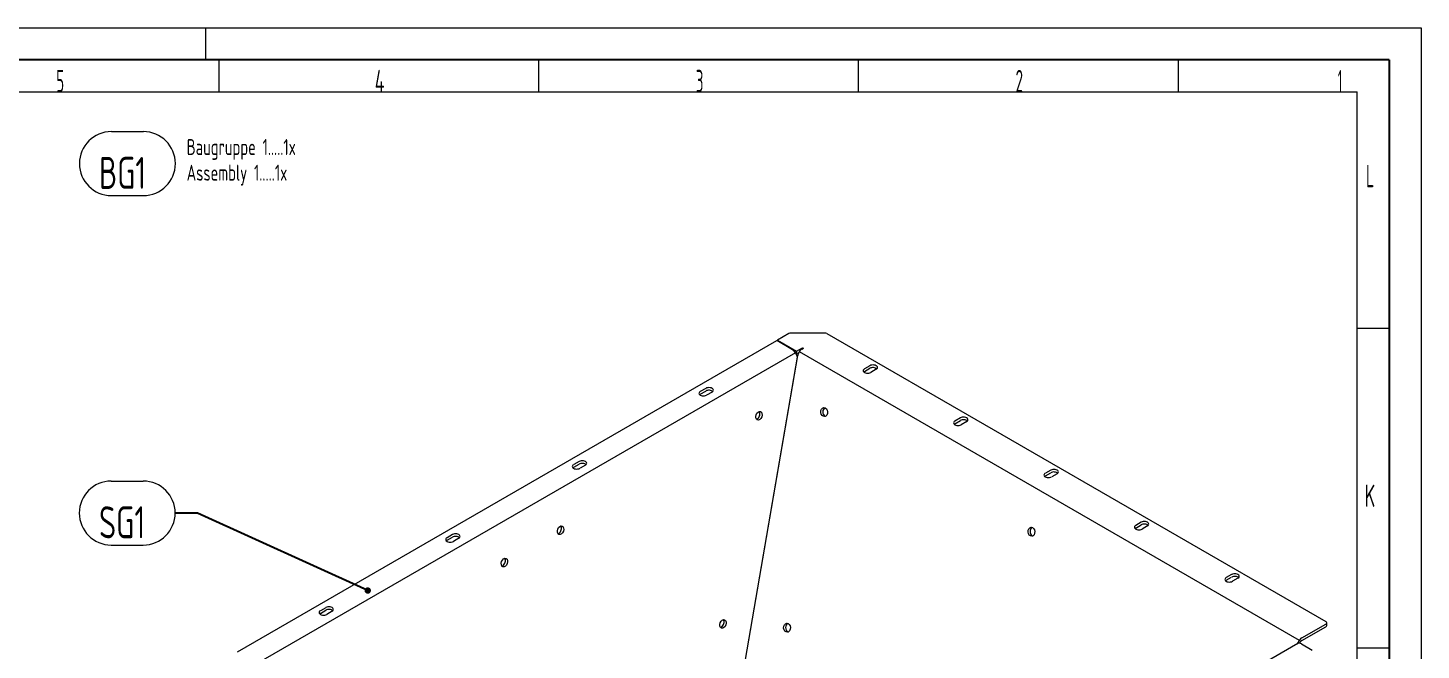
# Model space of a CAD drawing. Header units: millimetres. Extents: x 0 to 841, y 0 to 594.
# Drawn here: x 623.1 to 841, y 496.7 to 594 of the extents above; entities that cross this region are included whole.
import ezdxf

# ---------------------------------------------------------------- set-up
doc = ezdxf.new("R2010")
doc.units = ezdxf.units.MM
for name, color, linetype, true_color in [('1', 7, 'Continuous', 0xffffff), ('101', 7, 'Continuous', 0xffffff), ('103', 7, 'Continuous', 0xffffff), ('104', 7, 'Continuous', 0xffffff)]:
    doc.layers.add(name, color=color, linetype=linetype, true_color=true_color)
doc.styles.add('iso-1', font='isocp.shx')
doc.dimstyles.get("Standard").update_dxf_attribs({"dimtxt": 0.18, "dimasz": 0.18, "dimexe": 0.18, "dimexo": 0.0625, "dimgap": 0.09, "dimtad": 0, "dimtih": 1, "dimtoh": 1, "dimdec": 4, "dimzin": 0, "dimdsep": 46, "dimtxsty": 'Standard', "dimcen": 0.09, "dimadec": 0, "dimazin": 0, "dimtfac": 1, "dimtdec": 4, "dimtofl": 0, "dimtmove": 0, "dimatfit": 3, "dimfxl": 1, "dimtolj": 1, "dimtzin": 0, "dimarcsym": 0})

# ---------------------------------------------------------------- blocks, each defined once
blk = doc.blocks.new('GROUPED_GEOM6')
at = {"layer": '1', "color": 4, "lineweight": 18}
for p, q in [((636.18, 523.11), (641.18, 523.11)), ((636.18, 513.11), (641.18, 513.11))]:
    blk.add_line(p, q, dxfattribs=at)
for centre, start, end in [((636.18, 518.11), 90, 269.9999), ((641.18, 518.11), 270, 89.9999)]:
    blk.add_arc(centre, 5, start, end, dxfattribs=at)
at = {"layer": '1', "color": 2, "linetype": 'Continuous', "lineweight": 18, "insert": (634.28, 514.16), "char_height": 5, "attachment_point": 7, "line_spacing_factor": 0.963855, "style": 'iso-1'}
blk.add_mtext('\\W0.7509;SG1', dxfattribs=at)
blk = doc.blocks.new('GROUPED_GEOM28')
at = {"layer": '1', "color": 4, "lineweight": 18}
for p, q in [((636.21, 577.77), (641.21, 577.77)), ((636.21, 567.77), (641.21, 567.77))]:
    blk.add_line(p, q, dxfattribs=at)
for centre, start, end in [((636.21, 572.77), 90, 269.9999), ((641.21, 572.77), 270, 89.9999)]:
    blk.add_arc(centre, 5, start, end, dxfattribs=at)
at = {"layer": '1', "color": 2, "linetype": 'Continuous', "lineweight": 18, "insert": (634.28, 568.82), "char_height": 5, "attachment_point": 7, "line_spacing_factor": 0.963855, "style": 'iso-1'}
blk.add_mtext('\\W0.7429;BG1', dxfattribs=at)

msp = doc.modelspace()

# ---------------------------------------------------------------- linework, layer by layer
at = {"layer": '1', "color": 4, "linetype": 'Continuous', "lineweight": 18}
for p, q in [((0, 594), (841, 594)), ((0, 594), (841, 594)), ((651, 589), (651, 594)), ((651, 589), (651, 594)), ((841, 594), (841, 0)), ((841, 594), (841, 0))]:
    msp.add_line(p, q, dxfattribs=at)
at = {"layer": '1', "color": 4, "linetype": 'Continuous', "lineweight": 25}
for q in [(20, 589), (20, 589), (836, 5), (836, 5)]:
    msp.add_line((836, 589), q, dxfattribs=at)
at = {"layer": '1', "color": 1, "linetype": 'Continuous', "lineweight": 13}
for p, q in [((653, 589), (653, 584)), ((653, 589), (653, 584)), ((703, 589), (703, 584)), ((703, 589), (703, 584)), ((753, 589), (753, 584)), ((753, 589), (753, 584)), ((803, 589), (803, 584)), ((803, 589), (803, 584)), ((25, 584), (831, 584)), ((25, 584), (831, 584)), ((831, 10), (831, 584)), ((831, 10), (831, 584)), ((836, 547), (831, 547)), ((836, 547), (831, 547)), ((836, 497), (831, 497)), ((836, 497), (831, 497))]:
    msp.add_line(p, q, dxfattribs=at)
at = {"layer": '1', "color": 7, "linetype": 'Continuous', "lineweight": 18}
for p, q in [((655.95, 496.41), (740.24, 545.08)), ((742.7, 543.66), (740.24, 545.08)), ((742.14, 546.18), (740.38, 545.16)), ((740.38, 545), (740.38, 545.16)), ((740.38, 545.16), (743.35, 543.44)), ((747.74, 546.26), (742.49, 546.26)), ((748.09, 546.18), (826.08, 501.15)), ((743.51, 542.74), (728.25, 454.13)), ((743.46, 542.47), (728.25, 454.13)), ((743.24, 543.1), (743.35, 543.04)), ((743.35, 543.44), (744.27, 543.97)), ((743.35, 543.04), (743.35, 543.44)), ((743.35, 543.04), (743.7, 543.24)), ((744.14, 543.74), (744.41, 543.89)), ((744.27, 543.81), (744.27, 543.97)), ((744.27, 543.97), (744.41, 543.89)), ((754.8, 541.16), (753.95, 540.67)), ((753.95, 540.26), (754.8, 540.75)), ((755.79, 540.59), (754.94, 540.1)), ((729.14, 537.61), (728.29, 537.12)), ((728.29, 536.71), (729.14, 537.2)), ((730.13, 537.03), (729.28, 536.54)), ((768.95, 532.99), (768.1, 532.5)), ((768.1, 532.09), (768.95, 532.58)), ((769.94, 532.42), (769.09, 531.93)), ((709.34, 526.18), (708.49, 525.69)), ((708.49, 525.28), (709.34, 525.77)), ((710.33, 525.6), (709.48, 525.11)), ((783.09, 524.83), (782.24, 524.34)), ((782.24, 523.93), (783.09, 524.42)), ((784.08, 524.26), (783.23, 523.77)), ((797.23, 516.66), (796.38, 516.17)), ((689.54, 514.74), (688.69, 514.25)), ((688.69, 513.85), (689.54, 514.34)), ((690.53, 514.17), (689.68, 513.68)), ((796.38, 515.77), (797.23, 516.25)), ((798.22, 516.09), (797.37, 515.6)), ((811.37, 508.5), (810.52, 508.01)), ((810.52, 507.6), (811.37, 508.09)), ((812.36, 507.93), (811.51, 507.44)), ((669.74, 503.31), (668.89, 502.82)), ((668.89, 502.42), (669.74, 502.91)), ((670.73, 502.74), (669.88, 502.25)), ((822.35, 498.59), (826.08, 500.74)), ((822.35, 498.18), (826.08, 500.33)), ((826.23, 500.54), (826.23, 500.95)), ((821.73, 497.7), (737.55, 449.1)), ((822.28, 497.65), (823.97, 496.67))]:
    msp.add_line(p, q, dxfattribs=at)
at = {"layer": '1', "color": 6, "linetype": 'Continuous', "lineweight": 13}
for p, q in [((743.18, 543.19), (658.89, 494.52)), ((743.77, 543.36), (821.95, 498.23))]:
    msp.add_line(p, q, dxfattribs=at)
at = {"layer": '1', "color": 7, "linetype": 'Continuous', "lineweight": 18}
for centre, major_axis, ratio, start_param, end_param in [((742.49, 545.97), (-0.5, 0), 0.57735, 4.712389, 5.497787), ((747.74, 545.97), (-0.5, 0), 0.57735, 3.926991, 4.712389), ((742.7, 542.76), (0.55, -0.953), 0.57735, 0.959931, 2.356194), ((754.45, 540.38), (-0.7, 0), 0.57735, 5.497787, 8.63938), ((755.3, 540.87), (-0.7, 0), 0.57735, 2.356194, 5.497787), ((755.3, 540.46), (0.7, 0), 0.57735, 0.529506, 2.356194), ((754.45, 539.97), (0.7, 0), 0.57735, 2.356194, 2.612136), ((728.78, 536.83), (-0.7, 0), 0.57735, 5.497787, 8.63938), ((728.78, 536.42), (0.7, 0), 0.57735, 2.356194, 2.612136), ((729.63, 537.32), (-0.7, 0), 0.57735, 2.356194, 5.497787), ((729.63, 536.91), (0.7, 0), 0.57735, 0.529506, 2.356194), ((737.11, 533.46), (-0.245, -0.656), 0.668835, 0.681509, 2.733459), ((747.98, 533.92), (0.052, -0.698), 0.759993, 3.45194, 5.806073), ((737.11, 533.46), (-0.245, -0.656), 0.668835, 0.40819, 0.681509), ((747.98, 533.92), (0.052, -0.698), 0.759993, 5.806073, 5.972872), ((768.59, 532.22), (-0.7, 0), 0.57735, 5.497787, 8.63938), ((768.59, 531.81), (0.7, 0), 0.57735, 2.356194, 2.612136), ((769.44, 532.71), (-0.7, 0), 0.57735, 2.356194, 5.497787), ((769.44, 532.3), (0.7, 0), 0.57735, 0.529506, 2.356194), ((708.98, 525.4), (-0.7, 0), 0.57735, 5.497787, 8.63938), ((708.98, 524.99), (0.7, 0), 0.57735, 2.356194, 2.612136), ((709.83, 525.89), (-0.7, 0), 0.57735, 2.356194, 5.497787), ((709.83, 525.48), (0.7, 0), 0.57735, 0.529506, 2.356194), ((782.73, 524.05), (-0.7, 0), 0.57735, 5.497787, 8.63938), ((782.73, 523.64), (0.7, 0), 0.57735, 2.356194, 2.612136), ((783.58, 524.54), (-0.7, 0), 0.57735, 2.356194, 5.497787), ((783.58, 524.13), (0.7, 0), 0.57735, 0.529506, 2.356194), ((797.72, 516.38), (-0.7, 0), 0.57735, 2.356194, 5.497787), ((797.72, 515.97), (0.7, 0), 0.57735, 0.529506, 2.356194), ((689.18, 513.97), (-0.7, 0), 0.57735, 5.497787, 8.63938), ((690.03, 514.46), (-0.7, 0), 0.57735, 2.356194, 5.497787), ((690.03, 514.05), (0.7, 0), 0.57735, 0.529506, 2.356194), ((706.09, 515.55), (-0.245, -0.656), 0.668835, 0.40819, 0.681509), ((706.09, 515.55), (-0.245, -0.656), 0.668835, 0.681509, 2.733459), ((780.38, 515.21), (0.052, -0.698), 0.759993, 3.45194, 5.806073), ((780.38, 515.21), (0.052, -0.698), 0.759993, 5.806073, 5.972872), ((796.88, 515.89), (-0.7, 0), 0.57735, 5.497787, 8.63938), ((796.88, 515.48), (0.7, 0), 0.57735, 2.356194, 2.612136), ((689.18, 513.56), (0.7, 0), 0.57735, 2.356194, 2.612136), ((697.32, 510.49), (-0.245, -0.656), 0.668835, 0.40819, 0.681509), ((697.32, 510.49), (-0.245, -0.656), 0.668835, 0.681509, 2.733459), ((811.02, 507.72), (-0.7, 0), 0.57735, 5.497787, 8.63938), ((811.02, 507.31), (0.7, 0), 0.57735, 2.356194, 2.612136), ((811.87, 508.21), (-0.7, 0), 0.57735, 2.356194, 5.497787), ((811.87, 507.8), (0.7, 0), 0.57735, 0.529506, 2.356194), ((670.23, 503.03), (-0.7, 0), 0.57735, 2.356194, 5.497787), ((669.38, 502.54), (-0.7, 0), 0.57735, 5.497787, 8.63938), ((669.38, 502.13), (0.7, 0), 0.57735, 2.356194, 2.612136), ((670.23, 502.62), (0.7, 0), 0.57735, 0.529506, 2.356194), ((731.5, 500.9), (-0.245, -0.656), 0.668835, 0.681509, 2.733459), ((825.73, 500.95), (-0.5, 0), 0.57735, 2.356194, 3.926991), ((731.5, 500.9), (-0.245, -0.656), 0.668835, 0.40819, 0.681509), ((742.17, 500.19), (0.052, -0.698), 0.759993, 3.45194, 5.806073), ((742.17, 500.19), (0.052, -0.698), 0.759993, 5.806073, 5.972872), ((825.73, 500.54), (0.5, 0), 0.57735, 5.497787, 6.283185), ((822.35, 497.69), (-0.55, -0.953), 0.57735, 3.926991, 5.086597), ((822.28, 496.75), (-0.55, 0.953), 0.57735, 5.497787, 6.283185), ((822.35, 497.69), (-0.3, -0.52), 0.57735, 3.926991, 4.922042)]:
    msp.add_ellipse(centre, major_axis=major_axis, ratio=ratio, start_param=start_param, end_param=end_param, dxfattribs=at)
for centre, major_axis, ratio in [((737.45, 533.33), (-0.245, -0.656), 0.668835), ((747.66, 533.9), (-0.052, 0.698), 0.759993), ((706.44, 515.42), (-0.245, -0.656), 0.668835), ((780.06, 515.19), (-0.052, 0.698), 0.759993), ((697.67, 510.36), (-0.245, -0.656), 0.668835), ((731.85, 500.77), (-0.245, -0.656), 0.668835), ((741.85, 500.17), (-0.052, 0.698), 0.759993)]:
    msp.add_ellipse(centre, major_axis=major_axis, ratio=ratio, dxfattribs=at)
msp.add_open_spline([(744.14, 543.74), (744.14, 543.74), (744.13, 543.73), (744.11, 543.72), (744.1, 543.71), (744.08, 543.7), (744.07, 543.69), (744.05, 543.68), (744.04, 543.67), (744.02, 543.66), (744.01, 543.64), (743.99, 543.63), (743.98, 543.62), (743.97, 543.6), (743.95, 543.59), (743.94, 543.58), (743.92, 543.56), (743.91, 543.55), (743.9, 543.53), (743.88, 543.52), (743.87, 543.5), (743.86, 543.48), (743.84, 543.47), (743.83, 543.45), (743.82, 543.43), (743.8, 543.42), (743.79, 543.4), (743.78, 543.38), (743.77, 543.36), (743.76, 543.34), (743.74, 543.33), (743.73, 543.31), (743.72, 543.29), (743.71, 543.27), (743.7, 543.25), (743.69, 543.23), (743.68, 543.21), (743.67, 543.19), (743.66, 543.17), (743.65, 543.15), (743.64, 543.13), (743.63, 543.11), (743.62, 543.09), (743.61, 543.07), (743.61, 543.05), (743.6, 543.03), (743.59, 543.01), (743.58, 542.98), (743.57, 542.96), (743.57, 542.94), (743.56, 542.92), (743.55, 542.9), (743.55, 542.88), (743.54, 542.86), (743.54, 542.84), (743.53, 542.82), (743.52, 542.8), (743.52, 542.78), (743.51, 542.76), (743.51, 542.75), (743.51, 542.74)], degree=3, knots=[0, 0, 0, 0, 0.016507, 0.033092, 0.04975, 0.066482, 0.083283, 0.100152, 0.117087, 0.134084, 0.151142, 0.168257, 0.185427, 0.20265, 0.219923, 0.237242, 0.254606, 0.272011, 0.289454, 0.306933, 0.324445, 0.341987, 0.359555, 0.377147, 0.39476, 0.41239, 0.430036, 0.447692, 0.465358, 0.483029, 0.500702, 0.518374, 0.536042, 0.553704, 0.571354, 0.588992, 0.606613, 0.624214, 0.641792, 0.659344, 0.676866, 0.694356, 0.71181, 0.729225, 0.746598, 0.763926, 0.781205, 0.798433, 0.815606, 0.832721, 0.849774, 0.866764, 0.883686, 0.900538, 0.917317, 0.934018, 0.950641, 0.96718, 0.983634, 1, 1, 1, 1], dxfattribs=at)
at = {"layer": '101', "color": 7, "linetype": 'Continuous', "lineweight": 18}
for p, q in [((742.14, 546.18), (740.38, 545.16)), ((740.38, 545), (740.38, 545.16)), ((740.38, 545.16), (743.35, 543.44)), ((747.74, 546.26), (742.49, 546.26)), ((748.09, 546.18), (826.08, 501.15)), ((743.51, 542.74), (728.25, 454.13)), ((743.24, 543.1), (743.35, 543.04)), ((743.35, 543.44), (744.27, 543.97)), ((743.35, 543.04), (743.35, 543.44)), ((743.35, 543.04), (743.7, 543.24)), ((744.14, 543.74), (744.41, 543.89)), ((744.27, 543.81), (744.27, 543.97)), ((744.27, 543.97), (744.41, 543.89)), ((754.8, 541.16), (753.95, 540.67)), ((753.95, 540.26), (754.8, 540.75)), ((755.79, 540.59), (754.94, 540.1)), ((768.95, 532.99), (768.1, 532.5)), ((768.1, 532.09), (768.95, 532.58)), ((769.94, 532.42), (769.09, 531.93)), ((783.09, 524.83), (782.24, 524.34)), ((782.24, 523.93), (783.09, 524.42)), ((784.08, 524.26), (783.23, 523.77)), ((797.23, 516.66), (796.38, 516.17)), ((796.38, 515.77), (797.23, 516.25)), ((798.22, 516.09), (797.37, 515.6)), ((811.37, 508.5), (810.52, 508.01)), ((810.52, 507.6), (811.37, 508.09)), ((812.36, 507.93), (811.51, 507.44)), ((822.35, 498.59), (826.08, 500.74)), ((822.35, 498.18), (826.08, 500.33)), ((826.23, 500.54), (826.23, 500.95))]:
    msp.add_line(p, q, dxfattribs=at)
at = {"layer": '101', "color": 6, "linetype": 'Continuous', "lineweight": 13}
msp.add_line((743.77, 543.36), (821.95, 498.23), dxfattribs=at)
at = {"layer": '101', "color": 7, "linetype": 'Continuous', "lineweight": 18}
for centre, major_axis, ratio, start_param, end_param in [((742.49, 545.97), (-0.5, 0), 0.57735, 4.712389, 5.497787), ((747.74, 545.97), (-0.5, 0), 0.57735, 3.926991, 4.712389), ((754.45, 540.38), (-0.7, 0), 0.57735, 5.497787, 8.63938), ((755.3, 540.87), (-0.7, 0), 0.57735, 2.356194, 5.497787), ((755.3, 540.46), (0.7, 0), 0.57735, 0.529506, 2.356194), ((754.45, 539.97), (0.7, 0), 0.57735, 2.356194, 2.612136), ((747.98, 533.92), (0.052, -0.698), 0.759993, 3.45194, 5.806073), ((747.98, 533.92), (0.052, -0.698), 0.759993, 5.806073, 5.972872), ((768.59, 532.22), (-0.7, 0), 0.57735, 5.497787, 8.63938), ((768.59, 531.81), (0.7, 0), 0.57735, 2.356194, 2.612136), ((769.44, 532.71), (-0.7, 0), 0.57735, 2.356194, 5.497787), ((769.44, 532.3), (0.7, 0), 0.57735, 0.529506, 2.356194), ((782.73, 524.05), (-0.7, 0), 0.57735, 5.497787, 8.63938), ((782.73, 523.64), (0.7, 0), 0.57735, 2.356194, 2.612136), ((783.58, 524.54), (-0.7, 0), 0.57735, 2.356194, 5.497787), ((783.58, 524.13), (0.7, 0), 0.57735, 0.529506, 2.356194), ((797.72, 516.38), (-0.7, 0), 0.57735, 2.356194, 5.497787), ((797.72, 515.97), (0.7, 0), 0.57735, 0.529506, 2.356194), ((780.38, 515.21), (0.052, -0.698), 0.759993, 3.45194, 5.806073), ((780.38, 515.21), (0.052, -0.698), 0.759993, 5.806073, 5.972872), ((796.88, 515.89), (-0.7, 0), 0.57735, 5.497787, 8.63938), ((796.88, 515.48), (0.7, 0), 0.57735, 2.356194, 2.612136), ((811.02, 507.72), (-0.7, 0), 0.57735, 5.497787, 8.63938), ((811.02, 507.31), (0.7, 0), 0.57735, 2.356194, 2.612136), ((811.87, 508.21), (-0.7, 0), 0.57735, 2.356194, 5.497787), ((811.87, 507.8), (0.7, 0), 0.57735, 0.529506, 2.356194), ((825.73, 500.95), (-0.5, 0), 0.57735, 2.356194, 3.926991), ((742.17, 500.19), (0.052, -0.698), 0.759993, 3.45194, 5.806073), ((742.17, 500.19), (0.052, -0.698), 0.759993, 5.806073, 5.972872), ((825.73, 500.54), (0.5, 0), 0.57735, 5.497787, 6.283185), ((822.35, 497.69), (-0.55, -0.953), 0.57735, 3.926991, 5.086597), ((822.35, 497.69), (-0.3, -0.52), 0.57735, 3.926991, 4.922042)]:
    msp.add_ellipse(centre, major_axis=major_axis, ratio=ratio, start_param=start_param, end_param=end_param, dxfattribs=at)
for centre in [(747.66, 533.9), (780.06, 515.19), (741.85, 500.17)]:
    msp.add_ellipse(centre, major_axis=(-0.052, 0.698), ratio=0.759993, dxfattribs=at)
msp.add_open_spline([(744.14, 543.74), (744.14, 543.74), (744.13, 543.73), (744.11, 543.72), (744.1, 543.71), (744.08, 543.7), (744.07, 543.69), (744.05, 543.68), (744.04, 543.67), (744.02, 543.66), (744.01, 543.64), (743.99, 543.63), (743.98, 543.62), (743.97, 543.6), (743.95, 543.59), (743.94, 543.58), (743.92, 543.56), (743.91, 543.55), (743.9, 543.53), (743.88, 543.52), (743.87, 543.5), (743.86, 543.48), (743.84, 543.47), (743.83, 543.45), (743.82, 543.43), (743.8, 543.42), (743.79, 543.4), (743.78, 543.38), (743.77, 543.36), (743.76, 543.34), (743.74, 543.33), (743.73, 543.31), (743.72, 543.29), (743.71, 543.27), (743.7, 543.25), (743.69, 543.23), (743.68, 543.21), (743.67, 543.19), (743.66, 543.17), (743.65, 543.15), (743.64, 543.13), (743.63, 543.11), (743.62, 543.09), (743.61, 543.07), (743.61, 543.05), (743.6, 543.03), (743.59, 543.01), (743.58, 542.98), (743.57, 542.96), (743.57, 542.94), (743.56, 542.92), (743.55, 542.9), (743.55, 542.88), (743.54, 542.86), (743.54, 542.84), (743.53, 542.82), (743.52, 542.8), (743.52, 542.78), (743.51, 542.76), (743.51, 542.75), (743.51, 542.74)], degree=3, knots=[0, 0, 0, 0, 0.016507, 0.033092, 0.04975, 0.066482, 0.083283, 0.100152, 0.117087, 0.134084, 0.151142, 0.168257, 0.185427, 0.20265, 0.219923, 0.237242, 0.254606, 0.272011, 0.289454, 0.306933, 0.324445, 0.341987, 0.359555, 0.377147, 0.39476, 0.41239, 0.430036, 0.447692, 0.465358, 0.483029, 0.500702, 0.518374, 0.536042, 0.553704, 0.571354, 0.588992, 0.606613, 0.624214, 0.641792, 0.659344, 0.676866, 0.694356, 0.71181, 0.729225, 0.746598, 0.763926, 0.781205, 0.798433, 0.815606, 0.832721, 0.849774, 0.866764, 0.883686, 0.900538, 0.917317, 0.934018, 0.950641, 0.96718, 0.983634, 1, 1, 1, 1], dxfattribs=at)
at = {"layer": '103', "color": 7, "linetype": 'Continuous', "lineweight": 18}
for p, q in [((821.73, 497.7), (737.55, 449.1)), ((822.28, 497.65), (823.97, 496.67))]:
    msp.add_line(p, q, dxfattribs=at)
msp.add_ellipse((822.28, 496.75), major_axis=(-0.55, 0.953), ratio=0.57735, start_param=5.497787, end_param=6.283185, dxfattribs=at)
at = {"layer": '104', "color": 7, "linetype": 'Continuous', "lineweight": 18}
for p, q in [((655.95, 496.41), (740.24, 545.08)), ((742.7, 543.66), (740.24, 545.08)), ((743.46, 542.47), (728.25, 454.13)), ((729.14, 537.61), (728.29, 537.12)), ((728.29, 536.71), (729.14, 537.2)), ((730.13, 537.03), (729.28, 536.54)), ((709.34, 526.18), (708.49, 525.69)), ((708.49, 525.28), (709.34, 525.77)), ((710.33, 525.6), (709.48, 525.11)), ((689.54, 514.74), (688.69, 514.25)), ((688.69, 513.85), (689.54, 514.34)), ((690.53, 514.17), (689.68, 513.68)), ((669.74, 503.31), (668.89, 502.82)), ((668.89, 502.42), (669.74, 502.91)), ((670.73, 502.74), (669.88, 502.25))]:
    msp.add_line(p, q, dxfattribs=at)
at = {"layer": '104', "color": 6, "linetype": 'Continuous', "lineweight": 13}
msp.add_line((743.18, 543.19), (658.89, 494.52), dxfattribs=at)
at = {"layer": '104', "color": 7, "linetype": 'Continuous', "lineweight": 18}
for centre, major_axis, ratio, start_param, end_param in [((742.7, 542.76), (0.55, -0.953), 0.57735, 0.959931, 2.356194), ((728.78, 536.83), (-0.7, 0), 0.57735, 5.497787, 8.63938), ((728.78, 536.42), (0.7, 0), 0.57735, 2.356194, 2.612136), ((729.63, 537.32), (-0.7, 0), 0.57735, 2.356194, 5.497787), ((729.63, 536.91), (0.7, 0), 0.57735, 0.529506, 2.356194), ((737.11, 533.46), (-0.245, -0.656), 0.668835, 0.681509, 2.733459), ((737.11, 533.46), (-0.245, -0.656), 0.668835, 0.40819, 0.681509), ((708.98, 525.4), (-0.7, 0), 0.57735, 5.497787, 8.63938), ((708.98, 524.99), (0.7, 0), 0.57735, 2.356194, 2.612136), ((709.83, 525.89), (-0.7, 0), 0.57735, 2.356194, 5.497787), ((709.83, 525.48), (0.7, 0), 0.57735, 0.529506, 2.356194), ((689.18, 513.97), (-0.7, 0), 0.57735, 5.497787, 8.63938), ((690.03, 514.46), (-0.7, 0), 0.57735, 2.356194, 5.497787), ((690.03, 514.05), (0.7, 0), 0.57735, 0.529506, 2.356194), ((706.09, 515.55), (-0.245, -0.656), 0.668835, 0.40819, 0.681509), ((706.09, 515.55), (-0.245, -0.656), 0.668835, 0.681509, 2.733459), ((689.18, 513.56), (0.7, 0), 0.57735, 2.356194, 2.612136), ((697.32, 510.49), (-0.245, -0.656), 0.668835, 0.40819, 0.681509), ((697.32, 510.49), (-0.245, -0.656), 0.668835, 0.681509, 2.733459), ((670.23, 503.03), (-0.7, 0), 0.57735, 2.356194, 5.497787), ((669.38, 502.54), (-0.7, 0), 0.57735, 5.497787, 8.63938), ((669.38, 502.13), (0.7, 0), 0.57735, 2.356194, 2.612136), ((670.23, 502.62), (0.7, 0), 0.57735, 0.529506, 2.356194), ((731.5, 500.9), (-0.245, -0.656), 0.668835, 0.681509, 2.733459), ((731.5, 500.9), (-0.245, -0.656), 0.668835, 0.40819, 0.681509)]:
    msp.add_ellipse(centre, major_axis=major_axis, ratio=ratio, start_param=start_param, end_param=end_param, dxfattribs=at)
for centre in [(737.45, 533.33), (706.44, 515.42), (697.67, 510.36), (731.85, 500.77)]:
    msp.add_ellipse(centre, major_axis=(-0.245, -0.656), ratio=0.668835, dxfattribs=at)

# ---------------------------------------------------------------- block references
at = {"layer": '1', "color": 4, "linetype": 'Continuous', "lineweight": 18}
for name in ['GROUPED_GEOM28', 'GROUPED_GEOM6']:
    msp.add_blockref(name, (0, 0), dxfattribs=at)

# ---------------------------------------------------------------- texts
at = {"layer": '1', "color": 1, "linetype": 'Continuous', "lineweight": 13, "char_height": 3.5, "attachment_point": 7, "line_spacing_factor": 0.963855, "style": 'iso-1'}
for s, insert in [('\\W0.5404;5', (627.59, 583.93)), ('\\W0.5404;5', (627.59, 583.93)), ('\\W0.6380;4', (677.39, 583.93)), ('\\W0.6380;4', (677.39, 583.93)), ('\\W0.5404;3', (727.59, 583.93)), ('\\W0.5404;3', (727.59, 583.93)), ('\\W0.5404;2', (777.59, 583.93)), ('\\W0.5404;2', (777.59, 583.93)), ('\\W0.4176;1', (827.98, 583.93)), ('\\W0.4176;1', (827.98, 583.93)), ('\\W0.5742;L', (832.37, 569.07)), ('\\W0.5742;L', (832.37, 569.07)), ('\\W0.6380;K', (832.17, 519.07)), ('\\W0.6380;K', (832.17, 519.07))]:
    msp.add_mtext(s, dxfattribs=dict(at, insert=insert))
at = {"layer": '1', "color": 2, "linetype": 'Continuous', "lineweight": 18, "insert": (647.98, 569.34), "char_height": 2.5, "attachment_point": 7, "line_spacing_factor": 0.963855, "style": 'iso-1'}
msp.add_mtext('\\W0.7352;Baugruppe 1.....1x\\PAssembly 1.....1x', dxfattribs=at)

# ---------------------------------------------------------------- leaders
at = {"layer": '1', "color": 3, "linetype": 'Continuous', "lineweight": 13}
msp.add_leader([(676.29, 505.99), (649.68, 518.11), (646.18, 518.11)], dimstyle='Standard', override={"dimasz": 1, "dimldrblk": 'Dot'}, dxfattribs=at)

doc.saveas('drawing.dxf')
